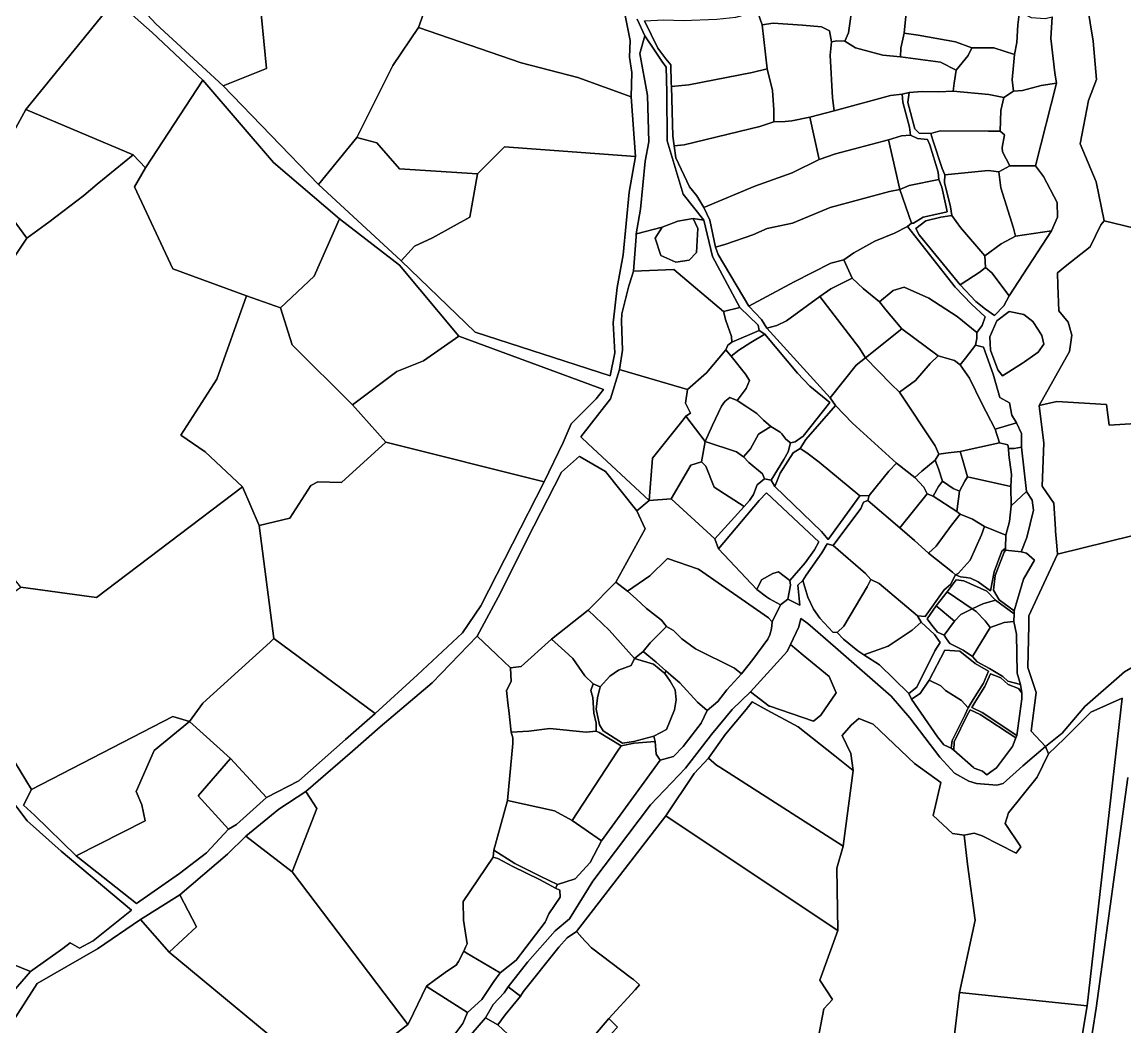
# Model space of a CAD drawing. Extents: x 542555 to 550520, y 1840485 to 1846995.
# Drawn here: x 549316.4 to 549643.1, y 1843249.5 to 1843547.3 of the extents above; entities that cross this region are included whole.
import ezdxf

# ---------------------------------------------------------------- set-up
doc = ezdxf.new("R2010")
doc.units = 0
doc.layers.add('Level 30', color=7, linetype='Continuous')

msp = doc.modelspace()

# ---------------------------------------------------------------- linework, layer by layer
at = {"layer": 'Level 30'}
for points in [[(549478.33, 1843597.23), (549495.6, 1843590.52), (549498.86, 1843585.84), (549494.76, 1843565.35), (549494.63, 1843555.29), (549494.94, 1843549.75), (549496.48, 1843541.77), (549496.3, 1843536.86), (549497, 1843532.3), (549496.81, 1843525.14), (549481, 1843530.84), (549464.21, 1843535.23), (549433.77, 1843545.69), (549437.98, 1843557.27), (549446.52, 1843560.86), (549471.25, 1843571.05), (549462.19, 1843584.9), (549473.22, 1843592.78)], [(549462.19, 1843584.9), (549471.25, 1843571.05), (549446.52, 1843560.86), (549437.98, 1843557.27), (549433.77, 1843545.69), (549426.19, 1843534.39), (549415.54, 1843513.1), (549404.22, 1843499.16), (549375.9, 1843528.36), (549388.78, 1843533.53), (549386.49, 1843556.92), (549384.22, 1843560.9), (549386.45, 1843570.6), (549398.74, 1843577.39), (549409.21, 1843579.21), (549453.35, 1843591.43)], [(549386.45, 1843570.6), (549384.22, 1843560.9), (549386.49, 1843556.92), (549388.78, 1843533.53), (549375.9, 1843528.36), (549355.97, 1843546.79), (549342.52, 1843561.48), (549352.26, 1843570.99), (549352.01, 1843587.5), (549378.25, 1843578.06), (549383.86, 1843574.59)], [(549343.98, 1843553.95), (549317.46, 1843521.32), (549304.46, 1843497.69), (549292.04, 1843482.21), (549287.99, 1843480.69), (549278.162, 1843489.0696), (549275.98, 1843490.93), (549286.21, 1843507.03), (549287.333, 1843508.703), (549294.07, 1843518.74), (549301.94, 1843531.88), (549305.67, 1843540.92), (549309.04, 1843550.35), (549316.43, 1843582.4)], [(549578.28, 1843549.98), (549577.73, 1843543.96), (549576.67, 1843539.56), (549576.6, 1843536.96), (549571.41, 1843537.49), (549563.28, 1843539.63), (549560.12, 1843541.59), (549561.18, 1843544.07), (549562.49, 1843553.17), (549563.78, 1843564.17), (549565.73, 1843563.8), (549572.89, 1843563.48), (549578.78, 1843562.57), (549581.71, 1843561.34), (549580.88, 1843559.58)], [(549611.08, 1843541.23), (549610.36, 1843537.62), (549604.22, 1843539.61), (549597.69, 1843539.59), (549592.85, 1843541.42), (549581.79, 1843543.43), (549577.73, 1843543.96), (549578.28, 1843549.98), (549580.88, 1843559.58), (549581.71, 1843561.34), (549592.8, 1843556.98), (549600.54, 1843555.92), (549605.1, 1843555.95), (549609.51, 1843552.97), (549611.83, 1843550.44), (549611.4, 1843546.46)], [(549369.88, 1843530.05), (549352.93, 1843504.06), (549349.26, 1843507.89), (549317.46, 1843521.32), (549343.98, 1843553.95), (549354.88, 1843544.22)], [(549551.04, 1843554.92), (549559.08, 1843553.4), (549562.49, 1843553.17), (549561.18, 1843544.07), (549560.12, 1843541.59), (549557.76, 1843541.7), (549556.17, 1843541.42), (549555.57, 1843544.69), (549553.23, 1843545.84), (549547.55, 1843546.34), (549538.9, 1843546.96), (549535.58, 1843546.48), (549534.4, 1843549.78), (549534.15, 1843550.47), (549533.71, 1843555.73), (549543.1, 1843555.56), (549546.96, 1843555.11)], [(549612.78, 1843526.95), (549610.12, 1843526.82), (549609.71, 1843530.19), (549610.04, 1843534.43), (549610.36, 1843537.62), (549611.08, 1843541.23), (549611.4, 1843546.46), (549611.83, 1843550.44), (549615.32, 1843548.67), (549619.42, 1843548.32), (549621.57, 1843548.86), (549621.13, 1843542.43), (549622.36, 1843532.22), (549622.8, 1843529.16), (549618.25, 1843528.51)], [(549535.58, 1843546.48), (549537.13, 1843533.45), (549532.63, 1843532.3), (549513.89, 1843528.66), (549508.81, 1843528.19), (549508.67, 1843529.15), (549508.59, 1843534.64), (549507.1, 1843536.4), (549504.72, 1843539.58), (549500.77, 1843547.59), (549506.53, 1843547.93), (549512.2, 1843547.75), (549522.17, 1843548.12), (549527.81, 1843548.77), (549531.06, 1843549.65), (549533.6, 1843549.73), (549534.4, 1843549.78)], [(549459.26, 1843510.34), (549451.27, 1843502.28), (549428.16, 1843503.74), (549421.5, 1843511.49), (549415.54, 1843513.1), (549426.19, 1843534.39), (549433.77, 1843545.69), (549464.21, 1843535.23), (549481, 1843530.84), (549496.81, 1843525.14), (549498.14, 1843507.43)], [(549556.91, 1843521.01), (549549.79, 1843519.05), (549544.37, 1843517.97), (549542.4, 1843517.82), (549539.12, 1843517.68), (549539.09, 1843521.24), (549538.67, 1843527.03), (549537.13, 1843533.45), (549535.58, 1843546.48), (549538.9, 1843546.96), (549547.55, 1843546.34), (549553.23, 1843545.84), (549555.57, 1843544.69), (549556.17, 1843541.42), (549555.74, 1843537.5), (549556.49, 1843524.87)], [(549577.73, 1843543.96), (549581.79, 1843543.43), (549592.85, 1843541.42), (549597.69, 1843539.59), (549596.67, 1843537.34), (549593.13, 1843533), (549588.47, 1843535.35), (549576.6, 1843536.96), (549576.67, 1843539.56)], [(549518.31, 1843488.58), (549515.19, 1843489.05), (549510.61, 1843488.31), (549505.99, 1843486.47), (549498.3522, 1843484.4935), (549498.3, 1843484.48), (549498.5907, 1843486.2123), (549499.53, 1843491.81), (549501, 1843506.04), (549502.09, 1843511.74), (549501.69, 1843525.56), (549499.4, 1843537.92), (549500.88, 1843543.24), (549503.71, 1843538.98), (549505.87, 1843535.68), (549507.18, 1843533.92), (549507.41, 1843526.52), (549507.46, 1843512.07), (549512.26, 1843496.25)], [(549576.6, 1843536.96), (549588.47, 1843535.35), (549593.13, 1843533), (549592.47, 1843529.13), (549592.21, 1843526.8), (549588, 1843526.6), (549583.01, 1843526.74), (549579.13, 1843526.41), (549577.08, 1843525.9), (549573.6, 1843525.56), (549556.91, 1843521.01), (549556.49, 1843524.87), (549555.74, 1843537.5), (549556.17, 1843541.42), (549557.76, 1843541.7), (549560.12, 1843541.59), (549563.28, 1843539.63), (549571.41, 1843537.49)], [(549597.69, 1843539.59), (549604.22, 1843539.61), (549610.36, 1843537.62), (549610.04, 1843534.43), (549609.71, 1843530.19), (549610.12, 1843526.82), (549607.21, 1843524.97), (549602.79, 1843525.85), (549592.21, 1843526.8), (549592.47, 1843529.13), (549593.13, 1843533), (549596.67, 1843537.34)], [(549512.54, 1843510.94), (549509.6, 1843510.62), (549509.12, 1843513.49), (549508.81, 1843528.19), (549513.89, 1843528.66), (549532.63, 1843532.3), (549537.13, 1843533.45), (549538.67, 1843527.03), (549539.09, 1843521.24), (549539.12, 1843517.68), (549536.42, 1843516.82), (549534.94, 1843516.37)], [(549402.92, 1843471.98), (549392.95, 1843462.56), (549382.81, 1843466.14), (549361.05, 1843474.13), (549349.69, 1843498.42), (549352.93, 1843504.06), (549369.88, 1843530.05), (549390.85, 1843505.71), (549410.38, 1843488.94)], [(549610.12, 1843526.82), (549612.78, 1843526.95), (549618.25, 1843528.51), (549622.8, 1843529.16), (549616.55, 1843504.67), (549608.98, 1843504.63), (549606.83, 1843508.86), (549606.71, 1843510.11), (549607.43, 1843513.85), (549606.08, 1843514.9), (549606.34, 1843521.06), (549607.21, 1843524.97)], [(549576.91, 1843513.55), (549573.03, 1843512.39), (549557.3, 1843508.19), (549552.55, 1843506.59), (549549.79, 1843519.05), (549556.91, 1843521.01), (549573.6, 1843525.56), (549577.08, 1843525.9), (549577.25, 1843523.49), (549579.3, 1843516.1), (549579.61, 1843513.77)], [(549592.21, 1843526.8), (549602.79, 1843525.85), (549607.21, 1843524.97), (549606.34, 1843521.06), (549606.08, 1843514.9), (549602.64, 1843514.98), (549588.4, 1843515.05), (549585.61, 1843514.3), (549582.13, 1843514.38), (549580.82, 1843515.64), (549578.75, 1843523.43), (549579.13, 1843526.41), (549583.01, 1843526.74), (549588, 1843526.6)], [(549317.46, 1843521.32), (549349.26, 1843507.89), (549338.64, 1843499.2), (549334.71, 1843495.93), (549324.3, 1843487.99), (549317.78, 1843483.27), (549312.31, 1843490.67), (549304.46, 1843497.69)], [(549549.79, 1843519.05), (549552.55, 1843506.59), (549544.5, 1843502.64), (549533.47, 1843498.64), (549518.36, 1843492.36), (549516.26, 1843495.81), (549514.06, 1843498.46), (549510.02, 1843507.05), (549509.6, 1843510.62), (549512.54, 1843510.94), (549534.94, 1843516.37), (549536.42, 1843516.82), (549539.12, 1843517.68), (549542.4, 1843517.82), (549544.37, 1843517.97)], [(549608.98, 1843504.63), (549605.73, 1843502.9), (549602.53, 1843503.3), (549589.7, 1843502), (549588.95, 1843503.84), (549586.16, 1843512.28), (549585.61, 1843514.3), (549588.4, 1843515.05), (549602.64, 1843514.98), (549606.08, 1843514.9), (549607.43, 1843513.85), (549606.71, 1843510.11), (549606.83, 1843508.86)], [(549415.54, 1843513.1), (549421.5, 1843511.49), (549428.16, 1843503.74), (549451.27, 1843502.28), (549448.99, 1843489.46), (549437.95, 1843483.36), (549432.66, 1843480.9), (549428.7, 1843476.57), (549404.22, 1843499.16)], [(549573.03, 1843512.39), (549576.44, 1843497.7), (549573.3, 1843497.03), (549555.74, 1843492.29), (549544.62, 1843487.66), (549537.08, 1843486.08), (549532.87, 1843484.22), (549524.85, 1843481.49), (549521.79, 1843480.56), (549520.14, 1843488.61), (549518.36, 1843492.36), (549533.47, 1843498.64), (549544.5, 1843502.64), (549552.55, 1843506.59), (549557.3, 1843508.19)], [(549579.2, 1843498.86), (549576.44, 1843497.7), (549573.03, 1843512.39), (549576.91, 1843513.55), (549579.61, 1843513.77), (549581.59, 1843512.79), (549584.56, 1843512.52), (549585.31, 1843510.91), (549587.71, 1843502.82), (549587.91, 1843500.65)], [(549352.93, 1843504.06), (549349.69, 1843498.42), (549361.05, 1843474.13), (549382.81, 1843466.14), (549374.07, 1843441.44), (549363.42, 1843424.85), (549370.58, 1843419.93), (549381.72, 1843409.55), (549338.43, 1843376.78), (549315.99, 1843379.8), (549308.23, 1843389.48), (549305.9, 1843391.15), (549280.21, 1843426.82), (549317.78, 1843483.27), (549324.3, 1843487.99), (549334.71, 1843495.93), (549338.64, 1843499.2), (549349.26, 1843507.89)], [(549451.27, 1843502.28), (549459.26, 1843510.34), (549498.14, 1843507.43), (549496.2, 1843496.83), (549494.48, 1843478.32), (549492.71, 1843468.66), (549491.51, 1843458.14), (549491.94, 1843449.31), (549490.62, 1843442.47), (549450.57, 1843455.41), (549428.7, 1843476.57), (549432.66, 1843480.9), (549437.95, 1843483.36), (549448.99, 1843489.46)], [(549616.55, 1843504.67), (549618.99, 1843501.56), (549623.06, 1843493.78), (549623.13, 1843489.51), (549621.36, 1843485.37), (549610.63, 1843483.85), (549610.03, 1843486.2), (549606.3, 1843498.13), (549605.73, 1843502.9), (549608.98, 1843504.63)], [(549605.73, 1843502.9), (549606.3, 1843498.13), (549610.03, 1843486.2), (549610.63, 1843483.85), (549606.44, 1843481.55), (549601.62, 1843478), (549594.34, 1843486.38), (549591.85, 1843489.96), (549591.41, 1843492.54), (549589.68, 1843499.72), (549589.7, 1843502), (549602.53, 1843503.3)], [(549587.91, 1843500.65), (549588.82, 1843498.34), (549590.11, 1843492.55), (549590.44, 1843491), (549588.22, 1843490.51), (549583.35, 1843489.5), (549580.5, 1843487.7), (549579.85, 1843487.7), (549576.44, 1843497.7), (549579.2, 1843498.86)], [(549304.46, 1843497.69), (549312.31, 1843490.67), (549317.78, 1843483.27), (549280.21, 1843426.82), (549270.64, 1843433.87), (549289.04, 1843471.23), (549289.28, 1843476.16), (549287.99, 1843480.69), (549292.04, 1843482.21)], [(549576.44, 1843497.7), (549579.85, 1843487.7), (549578.7, 1843486.66), (549574.84, 1843484.69), (549568.99, 1843482.35), (549562.79, 1843478.87), (549559.84, 1843476.85), (549555.93, 1843475.86), (549545.1, 1843470.27), (549531.65, 1843463.13), (549522.6, 1843478.43), (549521.79, 1843480.56), (549524.85, 1843481.49), (549532.87, 1843484.22), (549537.08, 1843486.08), (549544.62, 1843487.66), (549555.74, 1843492.29), (549573.3, 1843497.03)], [(549427.43, 1843443.79), (549414.25, 1843433.88), (549396.36, 1843451.6), (549392.95, 1843462.56), (549402.92, 1843471.98), (549410.38, 1843488.94), (549428.2, 1843475.28), (549445.77, 1843454.2), (549435.32, 1843446.89)], [(549529.02, 1843462.68), (549524.12, 1843461.52), (549509.47, 1843473.93), (549497.51, 1843473.46), (549498.2462, 1843483.7299), (549498.3, 1843484.48), (549498.3522, 1843484.4935), (549505.99, 1843486.47), (549503.92, 1843483.22), (549505.57, 1843478.1), (549510.07, 1843476.17), (549513.98, 1843476.74), (549516.16, 1843479.04), (549516.58, 1843486.1), (549515.19, 1843489.05), (549518.31, 1843488.58), (549520.94, 1843477.77)], [(549503.92, 1843483.22), (549505.99, 1843486.47), (549510.61, 1843488.31), (549515.19, 1843489.05), (549516.58, 1843486.1), (549516.16, 1843479.04), (549513.98, 1843476.74), (549510.07, 1843476.17), (549505.57, 1843478.1)], [(549601.62, 1843478), (549601.78, 1843474.54), (549600.23, 1843473.24), (549594.24, 1843469.44), (549582.15, 1843484.23), (549581.18, 1843486.1), (549584.1, 1843488.39), (549588.51, 1843489.51), (549591.85, 1843489.96), (549594.34, 1843486.38)], [(549636.92, 1843488.34), (549648.78, 1843485.52), (549717.29, 1843465.21), (549712.43, 1843454.67), (549716.44, 1843432.71), (549638.42, 1843427.83), (549637.67, 1843433.94), (549622.89, 1843434.88), (549617.69, 1843433.66), (549626.63, 1843449.67), (549627.31, 1843454.49), (549626.31, 1843458.4), (549623.53, 1843461.72), (549623.232, 1843469.1833), (549623.08, 1843472.99), (549625.8808, 1843475.2122), (549632.81, 1843480.71), (549635.94, 1843487.23)], [(549578.7, 1843486.66), (549592.84, 1843468.76), (549597.6, 1843463.68), (549601.65, 1843459.9), (549600.75, 1843457.33), (549599.24, 1843455.33), (549593.4, 1843460.02), (549585, 1843465.44), (549577.71, 1843468.76), (549574.45, 1843467.73), (549570.39, 1843464.37), (549565.53, 1843468.33), (549562.24, 1843471.36), (549559.84, 1843476.85), (549562.79, 1843478.87), (549568.99, 1843482.35), (549574.84, 1843484.69)], [(549610.63, 1843483.85), (549621.36, 1843485.37), (549608.84, 1843466.15), (549603.63, 1843472.95), (549601.78, 1843474.54), (549601.62, 1843478), (549606.44, 1843481.55)], [(549559.84, 1843476.85), (549562.24, 1843471.36), (549555.97, 1843468.22), (549552.73, 1843465.93), (549542.87, 1843458.72), (549539.96, 1843457.35), (549537, 1843456.58), (549535.42, 1843459.14), (549531.65, 1843463.13), (549545.1, 1843470.27), (549555.93, 1843475.86)], [(549525.46, 1843451.55), (549524.89, 1843450.18), (549519.12, 1843443.38), (549513.49, 1843438.42), (549493.9178, 1843444.1371), (549493.36, 1843444.3), (549494.28, 1843450.06), (549493.98, 1843458.66), (549494.04, 1843460.84), (549496.11, 1843469.15), (549496.3075, 1843469.7579), (549497.51, 1843473.46), (549509.47, 1843473.93), (549524.12, 1843461.52), (549524.82, 1843458.81), (549526.57, 1843454.15), (549526.64, 1843452.45)], [(549601.78, 1843474.54), (549603.63, 1843472.95), (549608.84, 1843466.15), (549607.2, 1843463.16), (549604.42, 1843460.29), (549601.8, 1843462.2), (549598.9, 1843464.46), (549594.24, 1843469.44), (549600.23, 1843473.24)], [(549576.98, 1843456.43), (549566.19, 1843447.8), (549564.45, 1843450.62), (549552.73, 1843465.93), (549555.97, 1843468.22), (549562.24, 1843471.36), (549565.53, 1843468.33), (549570.39, 1843464.37), (549572.22, 1843462.06)], [(549570.39, 1843464.37), (549574.45, 1843467.73), (549577.71, 1843468.76), (549585, 1843465.44), (549593.4, 1843460.02), (549599.24, 1843455.33), (549599.22, 1843453.47), (549598.8, 1843451.56), (549595.83, 1843447.74), (549594.27, 1843445.69), (549592.63, 1843447), (549587.71, 1843448.38), (549576.98, 1843456.43), (549572.22, 1843462.06)], [(549414.25, 1843433.88), (549424.18, 1843422.76), (549411, 1843410.89), (549404.04, 1843411.06), (549401.95, 1843409.93), (549395.66, 1843400.33), (549386.65, 1843398.08), (549381.72, 1843409.55), (549370.58, 1843419.93), (549363.42, 1843424.85), (549374.07, 1843441.44), (549382.81, 1843466.14), (549392.95, 1843462.56), (549396.36, 1843451.6)], [(549552.73, 1843465.93), (549564.45, 1843450.62), (549566.19, 1843447.8), (549563.47, 1843445.58), (549555.81, 1843435.97), (549537, 1843456.58), (549539.96, 1843457.35), (549542.87, 1843458.72)], [(549534.77, 1843455.89), (549526.64, 1843452.45), (549526.57, 1843454.15), (549524.82, 1843458.81), (549524.12, 1843461.52), (549529.02, 1843462.68), (549534.47, 1843457.48)], [(549617.4413, 1843455.9942), (549618.43, 1843454.4), (549619.06, 1843451.82), (549617.42, 1843449.43), (549613.3193, 1843446.5639), (549612.77, 1843446.18), (549606.82, 1843442.46), (549605.41, 1843444.28), (549603.28, 1843450.07), (549603.05, 1843453.98), (549605.15, 1843458.73), (549608.75, 1843461.5), (549613.09, 1843460.65), (549615.85, 1843458.56)], [(549618.43, 1843454.4), (549617.4413, 1843455.9942), (549615.85, 1843458.56), (549613.09, 1843460.65), (549608.75, 1843461.5), (549605.15, 1843458.73), (549603.05, 1843453.98), (549603.28, 1843450.07), (549605.41, 1843444.28), (549606.82, 1843442.46), (549612.77, 1843446.18), (549613.3193, 1843446.5639), (549617.42, 1843449.43), (549619.06, 1843451.82)], [(549528.71, 1843450.06), (549526.48, 1843448.24), (549524.89, 1843450.18), (549525.46, 1843451.55), (549526.64, 1843452.45), (549534.77, 1843455.89), (549536.41, 1843454.84), (549532.29, 1843452.35)], [(549576.98, 1843456.43), (549587.71, 1843448.38), (549585.39, 1843446.14), (549581.09, 1843441.04), (549576.35, 1843437.63), (549573.86, 1843439.97), (549566.19, 1843447.8)], [(549445.77, 1843454.2), (549488.57, 1843438.38), (549486.47, 1843435.63), (549478.99, 1843428.28), (549476.63, 1843422.72), (549471.02, 1843411.04), (549424.18, 1843422.76), (549414.25, 1843433.88), (549427.43, 1843443.79), (549435.32, 1843446.89)], [(549536.41, 1843454.84), (549546.1, 1843443.23), (549549.71, 1843439.37), (549555.68, 1843434.58), (549547.79, 1843424.63), (549545.44, 1843422.92), (549544.03, 1843422.6), (549542.63, 1843423.74), (549541.42, 1843425.23), (549541, 1843425.78), (549538.22, 1843427.49), (549536.02, 1843429.35), (549534.07, 1843431.34), (549531.1, 1843433.32), (549528.2, 1843435.16), (549530.86, 1843438.71), (549531.84, 1843441.09), (549530.64, 1843442.92), (549526.48, 1843448.24), (549528.71, 1843450.06), (549532.29, 1843452.35)], [(549530.86, 1843438.71), (549528.2, 1843435.16), (549526.04, 1843436.01), (549524.6, 1843434.89), (549523.61, 1843433.5), (549520.95, 1843427.88), (549518.76, 1843422.98), (549513.03, 1843430.47), (549514.42, 1843431.43), (549512.89, 1843434.36), (549513.49, 1843438.42), (549519.12, 1843443.38), (549524.89, 1843450.18), (549526.48, 1843448.24), (549530.64, 1843442.92), (549531.84, 1843441.09)], [(549611, 1843428.55), (549604.62, 1843426.63), (549600.7, 1843434.24), (549597.01, 1843441.73), (549594.27, 1843445.69), (549595.83, 1843447.74), (549598.8, 1843451.56), (549601.14, 1843450.92), (549604.07, 1843442.92), (549605.98, 1843436.08), (549608.87, 1843434.41), (549609.54, 1843430.85)], [(549588, 1843419.24), (549586.91, 1843417.51), (549582.9, 1843414.19), (549580.87, 1843412.35), (549575.41, 1843416.56), (549562.36, 1843428.48), (549557.35, 1843433.67), (549555.81, 1843435.97), (549563.47, 1843445.58), (549566.19, 1843447.8), (549573.86, 1843439.97), (549576.35, 1843437.63), (549586.91, 1843421.74)], [(549604.62, 1843426.63), (549605.91, 1843422.64), (549594.26, 1843419.99), (549590.74, 1843419.62), (549588, 1843419.24), (549586.91, 1843421.74), (549576.35, 1843437.63), (549581.09, 1843441.04), (549585.39, 1843446.14), (549587.71, 1843448.38), (549592.63, 1843447), (549594.27, 1843445.69), (549597.01, 1843441.73), (549600.7, 1843434.24)], [(549513.49, 1843438.42), (549512.89, 1843434.36), (549514.42, 1843431.43), (549513.03, 1843430.47), (549512.25, 1843429.4), (549503.18, 1843418.11), (549502.13, 1843405.53), (549484.0673, 1843422.3427), (549481.9, 1843424.36), (549490.72, 1843435.64), (549493.36, 1843444.3), (549493.9178, 1843444.1371)], [(549528.2, 1843435.16), (549531.1, 1843433.32), (549534.07, 1843431.34), (549536.02, 1843429.35), (549538.22, 1843427.49), (549534.58, 1843425.2), (549532.18, 1843420.83), (549530.11, 1843418.47), (549528.06, 1843419.93), (549518.76, 1843422.98), (549520.95, 1843427.88), (549523.61, 1843433.5), (549524.6, 1843434.89), (549526.04, 1843436.01)], [(549557.35, 1843433.67), (549562.36, 1843428.48), (549575.41, 1843416.56), (549573.11, 1843414.24), (549567.3, 1843406.96), (549564.52, 1843406.91), (549552.46, 1843416.83), (549548.88, 1843419.69), (549546.87, 1843420.9), (549548.52, 1843423.58)], [(549719.2, 1843413.33), (549623.12, 1843389.65), (549622.9072, 1843392.1059), (549622.53, 1843396.46), (549622.4935, 1843397.0673), (549622.03, 1843404.78), (549618.56, 1843409.8), (549619.02, 1843422.51), (549617.69, 1843433.66), (549622.89, 1843434.88), (549637.67, 1843433.94), (549638.42, 1843427.83), (549716.44, 1843432.71)], [(549518.76, 1843422.98), (549517.67, 1843417.02), (549514.47, 1843415.94), (549508.67, 1843406.01), (549502.13, 1843405.53), (549503.18, 1843418.11), (549512.25, 1843429.4), (549513.03, 1843430.47)], [(549538.22, 1843427.49), (549541, 1843425.78), (549541.42, 1843425.23), (549542.63, 1843423.74), (549544.03, 1843422.6), (549543.3, 1843419.96), (549542.03, 1843417.67), (549538.31, 1843411.53), (549536.31, 1843411.91), (549535.68, 1843413.39), (549531.63, 1843416.78), (549530.11, 1843418.47), (549532.18, 1843420.83), (549534.58, 1843425.2)], [(549612.42, 1843425.41), (549612.42, 1843421.35), (549610.29, 1843420.92), (549608.57, 1843420.97), (549608.38, 1843422.03), (549605.91, 1843422.64), (549604.62, 1843426.63), (549611, 1843428.55)], [(549531.86, 1843405.56), (549530.26, 1843403.78), (549521.43, 1843409.47), (549518.97, 1843415.69), (549517.67, 1843417.02), (549518.76, 1843422.98), (549528.06, 1843419.93), (549530.11, 1843418.47), (549531.63, 1843416.78), (549535.68, 1843413.39), (549536.31, 1843411.91), (549534.12, 1843410.17), (549533.09, 1843407.33)], [(549424.18, 1843422.76), (549471.02, 1843411.04), (549452.26, 1843374.33), (549446.87, 1843366.35), (549433.49, 1843353.82), (549420.94, 1843342.46), (549390.97, 1843364.6), (549386.65, 1843398.08), (549395.66, 1843400.33), (549401.95, 1843409.93), (549404.04, 1843411.06), (549411, 1843410.89)], [(549553.22, 1843396.3), (549539.42, 1843409.69), (549540.91, 1843413.6), (549544.8, 1843419.62), (549546.87, 1843420.9), (549548.88, 1843419.69), (549552.46, 1843416.83), (549564.52, 1843406.91), (549555.13, 1843393.98)], [(549595.65, 1843411.22), (549594.08, 1843408.3), (549592.2, 1843409.12), (549589.06, 1843411.27), (549587.82, 1843414.92), (549586.91, 1843417.51), (549588, 1843419.24), (549590.74, 1843419.62), (549594.26, 1843419.99), (549594.86, 1843418.06), (549596.46, 1843412.55)], [(549609.5, 1843413.27), (549609.33, 1843409.67), (549596.46, 1843412.55), (549594.86, 1843418.06), (549594.26, 1843419.99), (549605.91, 1843422.64), (549608.38, 1843422.03), (549608.57, 1843420.97), (549608.69, 1843419.07)], [(549613.9, 1843408.14), (549609.43, 1843403.91), (549609.33, 1843409.67), (549609.5, 1843413.27), (549608.69, 1843419.07), (549608.57, 1843420.97), (549610.29, 1843420.92), (549612.42, 1843421.35)], [(549498.46, 1843402.5), (549501.01, 1843397.12), (549492.32, 1843381.28), (549484.08, 1843373.01), (549473.22, 1843364.45), (549464.21, 1843356.32), (549461.06, 1843355.95), (549456.8964, 1843359.8862), (549451.17, 1843365.3), (549458.15, 1843378.17), (549465.92, 1843393.87), (549476.21, 1843413.94), (549481.48, 1843418.64), (549481.7522, 1843418.4803), (549489.25, 1843414.08)], [(549530.26, 1843403.78), (549521.61, 1843394.18), (549508.67, 1843406.01), (549514.47, 1843415.94), (549517.67, 1843417.02), (549518.97, 1843415.69), (549521.43, 1843409.47)], [(549584.55, 1843407.51), (549576.4, 1843397.4), (549566.93, 1843405.49), (549567.3, 1843406.96), (549573.11, 1843414.24), (549575.41, 1843416.56), (549580.87, 1843412.35), (549583.51, 1843409.47)], [(549586.91, 1843417.51), (549587.82, 1843414.92), (549589.06, 1843411.27), (549587.87, 1843409.71), (549586.23, 1843406.84), (549584.55, 1843407.51), (549583.51, 1843409.47), (549580.87, 1843412.35), (549582.9, 1843414.19)], [(549720.22, 1843410.22), (549720.99, 1843399.07), (549720.37, 1843393.15), (549718.86, 1843388.62), (549714.76, 1843386.1), (549708.68, 1843383), (549681.83, 1843373.18), (549667.63, 1843368.33), (549656.47, 1843362.58), (549650.48, 1843359.14), (549642.97, 1843354.75), (549631.24, 1843344.52), (549624.49, 1843336.56), (549619.59, 1843332.59), (549615.32, 1843337.16), (549616.75, 1843348.6), (549614.36, 1843356.05), (549614.5735, 1843368.6061), (549614.62, 1843371.34), (549617.0942, 1843376.6696), (549623.12, 1843389.65), (549719.2, 1843413.33)], [(549567.3, 1843406.96), (549566.93, 1843405.49), (549565.64, 1843405.07), (549564.85, 1843403.16), (549556.61, 1843392.23), (549554.83, 1843392.68), (549553.3, 1843390.05), (549548.64, 1843383.43), (549547.67, 1843381.85), (549546.18, 1843380.4), (549546.74, 1843374.47), (549543.18, 1843376.26), (549544.01, 1843380.44), (549543.82, 1843381.83), (549548.31, 1843387.06), (549551.12, 1843390.94), (549552.45, 1843393.27), (549549.52, 1843395.99), (549536.86, 1843407.84), (549534.75, 1843405.49), (549522.7, 1843391.17), (549521.61, 1843394.18), (549530.26, 1843403.78), (549531.86, 1843405.56), (549533.09, 1843407.33), (549534.12, 1843410.17), (549536.31, 1843411.91), (549538.31, 1843411.53), (549539.42, 1843409.69), (549553.22, 1843396.3), (549555.13, 1843393.98), (549564.52, 1843406.91)], [(549594.08, 1843408.3), (549593.29, 1843402.31), (549586.23, 1843406.84), (549587.87, 1843409.71), (549589.06, 1843411.27), (549592.2, 1843409.12)], [(549608.89, 1843399.25), (549607.8, 1843395.27), (549601.44, 1843397.8), (549597.9, 1843399.96), (549594.29, 1843401.49), (549593.29, 1843402.31), (549594.08, 1843408.3), (549595.65, 1843411.22), (549596.46, 1843412.55), (549609.33, 1843409.67), (549609.43, 1843403.91)], [(549369.91, 1843345.44), (549365.93, 1843340.06), (549361.06, 1843341.52), (549319.18, 1843319.94), (549314.18, 1843328.22), (549310.6, 1843330.32), (549304.49, 1843330.69), (549291.52, 1843336.18), (549282.8741, 1843354.9098), (549282.2, 1843356.37), (549315.99, 1843379.8), (549338.43, 1843376.78), (549381.72, 1843409.55), (549386.65, 1843398.08), (549390.97, 1843364.6), (549389.857, 1843363.5874)], [(549548.31, 1843387.06), (549543.82, 1843381.83), (549540.5, 1843384.36), (549538.82, 1843383.89), (549535.39, 1843382.02), (549534, 1843379.12), (549522.7, 1843391.17), (549534.75, 1843405.49), (549536.86, 1843407.84), (549549.52, 1843395.99), (549552.45, 1843393.27), (549551.12, 1843390.94)], [(549593.29, 1843402.31), (549594.29, 1843401.49), (549591.71, 1843398.17), (549587.2, 1843391.95), (549584.87, 1843389.91), (549580.78, 1843393.67), (549576.4, 1843397.4), (549584.55, 1843407.51), (549586.23, 1843406.84)], [(549615.6, 1843405.59), (549615.99, 1843402.65), (549614.04, 1843394.55), (549612.3, 1843390.29), (549607.74, 1843390.79), (549607.73, 1843391.36), (549607.8, 1843395.27), (549608.89, 1843399.25), (549609.43, 1843403.91), (549613.9, 1843408.14)], [(549534, 1843379.12), (549536.87, 1843376.95), (549537.78, 1843376.35), (549541.07, 1843374.62), (549538.56, 1843369.61), (549537.45, 1843370.72), (549516.77, 1843385.15), (549507.56, 1843388.31), (549502.36, 1843383.18), (549495.72, 1843378.69), (549492.32, 1843381.28), (549501.01, 1843397.12), (549498.46, 1843402.5), (549502.13, 1843405.53), (549508.67, 1843406.01), (549521.61, 1843394.18), (549522.7, 1843391.17)], [(549583.87, 1843371.2), (549581.68, 1843371.39), (549570.25, 1843380.93), (549567.84, 1843382.1), (549566.26, 1843383.91), (549556.61, 1843392.23), (549564.85, 1843403.16), (549565.64, 1843405.07), (549566.93, 1843405.49), (549576.4, 1843397.4), (549580.78, 1843393.67), (549584.87, 1843389.91), (549592.03, 1843384.26), (549592.89, 1843383.45), (549591.37, 1843380.66), (549589.52, 1843379.1)], [(549594.29, 1843401.49), (549597.9, 1843399.96), (549601.44, 1843397.8), (549600.56, 1843395.31), (549597.25, 1843387.82), (549593.7, 1843383.87), (549592.89, 1843383.45), (549592.03, 1843384.26), (549584.87, 1843389.91), (549587.2, 1843391.95), (549591.71, 1843398.17)], [(549607.8, 1843395.27), (549607.73, 1843391.36), (549606.62, 1843390.47), (549604.32, 1843384.38), (549603.31, 1843378.77), (549599.61, 1843381.43), (549597.35, 1843382.49), (549596.04, 1843382.68), (549594.38, 1843382.88), (549592.89, 1843383.45), (549593.7, 1843383.87), (549597.25, 1843387.82), (549600.56, 1843395.31), (549601.44, 1843397.8)], [(549559.82, 1843368.28), (549557.87, 1843366.43), (549556.51, 1843366.49), (549552.73, 1843370.62), (549550.86, 1843373.34), (549549.18, 1843376.85), (549547.67, 1843381.85), (549548.64, 1843383.43), (549553.3, 1843390.05), (549554.83, 1843392.68), (549556.61, 1843392.23), (549566.26, 1843383.91), (549567.84, 1843382.1), (549566.74, 1843379.98)], [(549600.84, 1843342.7), (549611.02, 1843335.94), (549610.76, 1843335.23), (549600.21, 1843342.07), (549597.23, 1843343.49), (549596.26, 1843341.73), (549592.5, 1843334.06), (549592.4, 1843331.57), (549591.59, 1843332.15), (549591.9, 1843334.44), (549595.78, 1843342.12), (549596.62, 1843344.14), (549598.08, 1843346.61), (549601.16, 1843351.39), (549602.63, 1843354.91), (549598.75, 1843357.23), (549594.18, 1843360.85), (549589.76, 1843361.2), (549585.13, 1843352.31), (549582.47, 1843348.33), (549579.84, 1843346.65), (549579.08, 1843348.33), (549581.43, 1843350.21), (549586.8, 1843360.99), (549588.35, 1843363.45), (549586.68, 1843365.86), (549582.69, 1843369.45), (549581.68, 1843371.39), (549583.87, 1843371.2), (549589.52, 1843379.1), (549591.37, 1843380.66), (549592.89, 1843383.45), (549594.38, 1843382.88), (549596.04, 1843382.68), (549597.35, 1843382.49), (549599.61, 1843381.43), (549603.31, 1843378.77), (549604.32, 1843384.38), (549606.62, 1843390.47), (549607.73, 1843391.36), (549607.74, 1843390.79), (549607.29, 1843390.2), (549604.68, 1843383.27), (549604.13, 1843378.92), (549605.81, 1843376.09), (549610.26, 1843372.86), (549610.24, 1843371.98), (549604.72, 1843375.98), (549602.21, 1843378.69), (549595.38, 1843381.71), (549593.1, 1843382.03), (549590.4, 1843378.49), (549587.19, 1843374.28), (549584.54, 1843370.48), (549585.86, 1843368.63), (549587.58, 1843366.55), (549589.51, 1843365.64), (549590.18, 1843364.5), (549591.23, 1843363.16), (549595.19, 1843361.18), (549597.94, 1843359.28), (549599.27, 1843357.7), (549602.92, 1843355.74), (549606.94, 1843353.38), (549608.39, 1843352.03), (549612.12, 1843351.03), (549612.59, 1843348.55), (549611.57, 1843349.78), (549608.45, 1843350.98), (549606.31, 1843352.95), (549603.25, 1843354.21), (549601.54, 1843350.42), (549598.92, 1843346.21), (549597.78, 1843344.2)], [(549612.3, 1843390.29), (549613.9, 1843389.89), (549616.29, 1843387.85), (549613.06, 1843382.26), (549610.26, 1843372.86), (549605.81, 1843376.09), (549604.13, 1843378.92), (549604.68, 1843383.27), (549607.29, 1843390.2), (549607.74, 1843390.79)], [(549495.72, 1843378.69), (549502.36, 1843383.18), (549507.56, 1843388.31), (549516.77, 1843385.15), (549537.45, 1843370.72), (549538.56, 1843369.61), (549538.43, 1843367.54), (549537.9, 1843365.71), (549537.3, 1843364.48), (549532.86, 1843358.39), (549529.45, 1843354.18), (549527.42, 1843355.8), (549515.84, 1843361.53), (549511.82, 1843364.58), (549509.31, 1843367.03), (549507.27, 1843368.22), (549505.76, 1843370.08), (549501.31, 1843373.49), (549498.27, 1843376.43)], [(549544.01, 1843380.44), (549543.18, 1843376.26), (549541.07, 1843374.62), (549537.78, 1843376.35), (549536.87, 1843376.95), (549534, 1843379.12), (549535.39, 1843382.02), (549538.82, 1843383.89), (549540.5, 1843384.36), (549543.82, 1843381.83)], [(549495.72, 1843378.69), (549498.27, 1843376.43), (549501.31, 1843373.49), (549505.76, 1843370.08), (549507.27, 1843368.22), (549502.41, 1843363.36), (549500.4, 1843360.77), (549497.85, 1843358.7), (549490.32, 1843367.15), (549484.08, 1843373.01), (549492.32, 1843381.28)], [(549581.68, 1843371.39), (549582.69, 1843369.45), (549580.06, 1843367.08), (549572.95, 1843362.32), (549565.74, 1843359.8), (549563.96, 1843360.94), (549559.76, 1843364.45), (549557.87, 1843366.43), (549559.82, 1843368.28), (549566.74, 1843379.98), (549567.84, 1843382.1), (549570.25, 1843380.93)], [(549590.4, 1843378.49), (549593.1, 1843382.03), (549595.38, 1843381.71), (549602.21, 1843378.69), (549604.72, 1843375.98), (549601, 1843374.91), (549597.86, 1843373.39)], [(549590.4, 1843378.49), (549597.86, 1843373.39), (549594.45, 1843371.75), (549592.62, 1843369.77), (549587.19, 1843374.28)], [(549592.62, 1843369.77), (549589.51, 1843365.64), (549587.58, 1843366.55), (549585.86, 1843368.63), (549584.54, 1843370.48), (549587.19, 1843374.28)], [(549604.72, 1843375.98), (549610.24, 1843371.98), (549610.2, 1843369.64), (549607.33, 1843369.34), (549603.17, 1843367.92), (549601.67, 1843369.89), (549599.03, 1843372.64), (549597.86, 1843373.39), (549601, 1843374.91)], [(549598.43, 1843306.93), (549595.43, 1843306.35), (549592.02, 1843306.83), (549586.31, 1843312.19), (549588.55, 1843321.96), (549580.76, 1843327.6), (549568.46, 1843339.22), (549564.24, 1843340.96), (549561.96, 1843338.94), (549559.28, 1843335.89), (549561.9, 1843330.6), (549562.56, 1843325.5), (549557.18, 1843329.84), (549546.24, 1843338.44), (549537.1347, 1843343.3907), (549532.63, 1843345.84), (549530.87, 1843343.59), (549524.72, 1843336.33), (549519.68, 1843329.2), (549515.48, 1843324.59), (549507.09, 1843312.09), (549480.63, 1843277.79), (549477.84, 1843275.94), (549475.41, 1843273.17), (549464.86, 1843259.93), (549464.01, 1843258.63), (549460.39, 1843261.46), (549466.07, 1843268.72), (549474.31, 1843278.07), (549478.57, 1843281.56), (549485.48, 1843292.7), (549502.52, 1843315.34), (549512.94, 1843326.25), (549520.63, 1843336.15), (549526.71, 1843343.61), (549532.12, 1843348.82), (549537.72, 1843344.62), (549537.8901, 1843344.5621), (549550.86, 1843340.15), (549553.02, 1843341.92), (549557.52, 1843348.52), (549555.42, 1843353.42), (549547.8026, 1843359.7231), (549544.06, 1843362.82), (549546.46, 1843368.12), (549547.09, 1843370.58), (549549.15, 1843369.1), (549557.3584, 1843361.9431), (549573.82, 1843347.59), (549579.32, 1843341.08), (549588.22, 1843329.46), (549592.63, 1843324.69), (549596.82, 1843322.38), (549599.1, 1843321.71), (549605.09, 1843321.22), (549606.98, 1843321.66), (549612.8, 1843326.9), (549619.59, 1843332.59), (549620.42, 1843330.42), (549617.11, 1843323.57), (549608.58, 1843313.02), (549607.63, 1843309.85), (549612.24, 1843302.94), (549610.88, 1843301.06), (549600.81, 1843306.13)], [(549484.08, 1843373.01), (549490.32, 1843367.15), (549497.85, 1843358.7), (549496.86, 1843356.59), (549493.05, 1843355.25), (549490.49, 1843353.45), (549487.65, 1843350.32), (549485.57, 1843351.16), (549483.12, 1843353.62), (549479.56, 1843358.71), (549477.12, 1843360.84), (549473.22, 1843364.45)], [(549603.17, 1843367.92), (549597.94, 1843359.28), (549595.19, 1843361.18), (549591.23, 1843363.16), (549590.18, 1843364.5), (549589.51, 1843365.64), (549592.62, 1843369.77), (549594.45, 1843371.75), (549597.86, 1843373.39), (549599.03, 1843372.64), (549601.67, 1843369.89)], [(549507.27, 1843368.22), (549509.31, 1843367.03), (549511.82, 1843364.58), (549515.84, 1843361.53), (549527.42, 1843355.8), (549529.45, 1843354.18), (549525.14, 1843349.45), (549522.44, 1843345.97), (549519.37, 1843343.27), (549516.51, 1843345.8), (549511.27, 1843351.49), (549509.34, 1843353.06), (549507.12, 1843355.01), (549504.22, 1843357.61), (549500.4, 1843360.77), (549502.41, 1843363.36)], [(549581.43, 1843350.21), (549579.08, 1843348.33), (549570.37, 1843356.83), (549565.74, 1843359.8), (549572.95, 1843362.32), (549580.06, 1843367.08), (549582.69, 1843369.45), (549586.68, 1843365.86), (549588.35, 1843363.45), (549586.8, 1843360.99)], [(549599.27, 1843357.7), (549597.94, 1843359.28), (549603.17, 1843367.92), (549607.33, 1843369.34), (549610.2, 1843369.64), (549610.92, 1843365.87), (549611.21, 1843354.4), (549612.12, 1843351.03), (549608.39, 1843352.03), (549606.94, 1843353.38), (549602.92, 1843355.74)], [(549420.94, 1843342.46), (549412.201, 1843334.7088), (549398.38, 1843322.45), (549388.81, 1843317.57), (549378.13, 1843329.12), (549365.93, 1843340.06), (549369.91, 1843345.44), (549389.857, 1843363.5874), (549390.97, 1843364.6)], [(549461.23, 1843336.89), (549461.76, 1843335.19), (549461.75, 1843333.49), (549460.14, 1843316.59), (549456.12, 1843301.97), (549455.95, 1843299.87), (549447.06, 1843286.76), (549447.14, 1843281.21), (549447.5483, 1843278.608), (549448.24, 1843274.2), (549447.8627, 1843273.3594), (549447.23, 1843271.95), (549445.6145, 1843268.9786), (549444.99, 1843267.83), (549442.43, 1843266.14), (549438.8781, 1843263.5753), (549436.17, 1843261.62), (549431.0355, 1843250.9668), (549430.69, 1843250.25), (549430.4554, 1843250.5599), (549396.4, 1843295.54), (549403.65, 1843314.26), (549400.43, 1843319.29), (549414.213, 1843331.2736), (549422.49, 1843338.47), (549437.87, 1843351.46), (549451.17, 1843365.3), (549456.8964, 1843359.8862), (549461.06, 1843355.95), (549461.24, 1843351.9), (549459.9, 1843349.21), (549460.3848, 1843344.7195), (549460.5395, 1843343.2859)], [(549486.49, 1843339.55), (549486.43, 1843337.13), (549483.53, 1843336.89), (549472.72, 1843337.97), (549466.46, 1843337.19), (549461.23, 1843336.89), (549460.5395, 1843343.2859), (549460.3848, 1843344.7195), (549459.9, 1843349.21), (549461.24, 1843351.9), (549461.06, 1843355.95), (549464.21, 1843356.32), (549473.22, 1843364.45), (549477.12, 1843360.84), (549479.56, 1843358.71), (549483.12, 1843353.62), (549485.57, 1843351.16), (549484.85, 1843349.22), (549485.48, 1843347.16), (549485.71, 1843342.54)], [(549544.06, 1843362.82), (549547.8026, 1843359.7231), (549555.42, 1843353.42), (549557.52, 1843348.52), (549553.02, 1843341.92), (549550.86, 1843340.15), (549537.8901, 1843344.5621), (549537.72, 1843344.62), (549532.12, 1843348.82), (549543.03, 1843360.8)], [(549585.13, 1843352.31), (549589.76, 1843361.2), (549594.18, 1843360.85), (549598.75, 1843357.23), (549602.63, 1843354.91), (549601.16, 1843351.39), (549598.08, 1843346.61), (549596.62, 1843344.14), (549594.69, 1843346.22), (549589.96, 1843349.21), (549588.56, 1843350.61)], [(549506.8, 1843354.26), (549508.41, 1843351.97), (549509.83, 1843349.46), (549510.16, 1843346.46), (549509.67, 1843343.45), (549507.27, 1843337.72), (549503.57, 1843335.7), (549497.56, 1843334.16), (549494.29, 1843333.6), (549488.48, 1843337.3), (549487.47, 1843339.06), (549486.45, 1843343.66), (549486.88, 1843347.1), (549487.65, 1843350.32), (549490.49, 1843353.45), (549493.05, 1843355.25), (549496.86, 1843356.59), (549497.85, 1843358.7), (549503.45, 1843357)], [(549507.12, 1843355.01), (549506.8, 1843354.26), (549503.45, 1843357), (549497.85, 1843358.7), (549500.4, 1843360.77), (549504.22, 1843357.61)], [(549507.12, 1843355.01), (549509.34, 1843353.06), (549511.27, 1843351.49), (549516.51, 1843345.8), (549519.37, 1843343.27), (549517.52, 1843339.53), (549512.26, 1843332.68), (549509.34, 1843329.65), (549505.45, 1843328.58), (549504.26, 1843330.35), (549503.96, 1843334.12), (549503.57, 1843335.7), (549507.27, 1843337.72), (549509.67, 1843343.45), (549510.16, 1843346.46), (549509.83, 1843349.46), (549508.41, 1843351.97), (549506.8, 1843354.26)], [(549503.57, 1843335.7), (549503.96, 1843334.12), (549497.67, 1843333.58), (549493.87, 1843332.81), (549487.32, 1843336.82), (549486.43, 1843337.13), (549486.49, 1843339.55), (549485.71, 1843342.54), (549485.48, 1843347.16), (549484.85, 1843349.22), (549485.57, 1843351.16), (549487.65, 1843350.32), (549486.88, 1843347.1), (549486.45, 1843343.66), (549487.47, 1843339.06), (549488.48, 1843337.3), (549494.29, 1843333.6), (549497.56, 1843334.16)], [(549585.13, 1843352.31), (549588.56, 1843350.61), (549589.96, 1843349.21), (549594.69, 1843346.22), (549596.62, 1843344.14), (549595.78, 1843342.12), (549591.9, 1843334.44), (549591.59, 1843332.15), (549589.48, 1843333.16), (549587.53, 1843335.49), (549579.84, 1843346.65), (549582.47, 1843348.33)], [(549611.02, 1843335.94), (549600.84, 1843342.7), (549597.78, 1843344.2), (549598.92, 1843346.21), (549601.54, 1843350.42), (549603.25, 1843354.21), (549606.31, 1843352.95), (549608.45, 1843350.98), (549611.57, 1843349.78), (549612.59, 1843348.55), (549612.59, 1843346.79)], [(549562.56, 1843325.5), (549559.58, 1843303.09), (549523.0817, 1843326.4649), (549522.09, 1843327.1), (549519.68, 1843329.2), (549524.72, 1843336.33), (549530.87, 1843343.59), (549532.63, 1843345.84), (549537.1347, 1843343.3907), (549546.24, 1843338.44), (549557.18, 1843329.84)], [(549632.94, 1843342.76), (549642.28, 1843346.98), (549631.89, 1843255.84), (549594.09, 1843259.75), (549598.71, 1843281.16), (549596.45, 1843297.73), (549595.43, 1843306.35), (549598.43, 1843306.93), (549600.81, 1843306.13), (549610.88, 1843301.06), (549612.24, 1843302.94), (549607.63, 1843309.85), (549608.58, 1843313.02), (549617.11, 1843323.57), (549620.42, 1843330.42), (549625.18, 1843335.04)], [(549352.85, 1843310.57), (549332.44, 1843300.28), (549320.07, 1843312.27), (549316.83, 1843315.23), (549319.18, 1843319.94), (549361.06, 1843341.52), (549365.93, 1843340.06), (549355.55, 1843331.41), (549350.14, 1843319.34), (549351.87, 1843315.31)], [(549592.4, 1843331.57), (549592.5, 1843334.06), (549596.26, 1843341.73), (549597.23, 1843343.49), (549600.21, 1843342.07), (549610.76, 1843335.23), (549609.8, 1843332.66), (549605.04, 1843326.28), (549603.3769, 1843325.0945), (549602.15, 1843324.22), (549600.92, 1843325.35), (549598.43, 1843326.18), (549598.1919, 1843326.3928)], [(549365.93, 1843340.06), (549378.13, 1843329.12), (549368.55, 1843317.99), (549377.51, 1843308.13), (549371, 1843301.09), (549363, 1843295.01), (549350.32, 1843286.08), (549332.44, 1843300.28), (549352.85, 1843310.57), (549351.87, 1843315.31), (549350.14, 1843319.34), (549355.55, 1843331.41)], [(549492.6, 1843331), (549479.33, 1843310.73), (549474.07, 1843313.58), (549460.14, 1843316.59), (549461.75, 1843333.49), (549461.76, 1843335.19), (549461.23, 1843336.89), (549466.46, 1843337.19), (549472.72, 1843337.97), (549483.53, 1843336.89), (549486.43, 1843337.13), (549487.32, 1843336.82), (549493.87, 1843332.81)], [(549503.96, 1843334.12), (549504.26, 1843330.35), (549505.45, 1843328.58), (549488.07, 1843304.64), (549479.33, 1843310.73), (549492.6, 1843331), (549493.87, 1843332.81), (549497.67, 1843333.58)], [(549317.9, 1843310.57), (549327.96, 1843301.59), (549348.81, 1843284.12), (549337.4, 1843275.06), (549333.43, 1843272.91), (549330.66, 1843274.44), (549328.41, 1843272.8), (549318.89, 1843266.01), (549298.58, 1843274.21), (549294.24, 1843287.93), (549295.02, 1843292.88), (549289.57, 1843301.5), (549295.15, 1843305.42), (549288.82, 1843330.81), (549300.82, 1843326.72), (549304.06, 1843325.47), (549311.8, 1843318.74)], [(549378.13, 1843329.12), (549388.81, 1843317.57), (549379.88, 1843309.56), (549377.51, 1843308.13), (549368.55, 1843317.99)], [(549519.68, 1843329.2), (549522.09, 1843327.1), (549523.0817, 1843326.4649), (549559.58, 1843303.09), (549557.78, 1843296.6), (549558.06, 1843278.12), (549508.0672, 1843311.4387), (549507.09, 1843312.09), (549515.48, 1843324.59)], [(549403.65, 1843314.26), (549396.4, 1843295.54), (549382.64, 1843306.09), (549392.47, 1843314.1), (549400.43, 1843319.29)], [(549479.33, 1843310.73), (549488.07, 1843304.64), (549484.68, 1843298.27), (549480.27, 1843293.43), (549475, 1843291.77), (549470.07, 1843294.1), (549462.32, 1843297.96), (549456.12, 1843301.97), (549460.14, 1843316.59), (549474.07, 1843313.58)], [(549396.4, 1843295.54), (549430.4554, 1843250.5599), (549430.69, 1843250.25), (549426.35, 1843246.89), (549422.8, 1843245.19), (549415.38, 1843236.84), (549409.56, 1843228.61), (549401.96, 1843236.95), (549359.95, 1843271.7), (549368.02, 1843279.19), (549363.1, 1843288.66), (549377.23, 1843300.71), (549382.64, 1843306.09)], [(549456.12, 1843301.97), (549462.32, 1843297.96), (549470.07, 1843294.1), (549475, 1843291.77), (549474.42, 1843290.63), (549469.64, 1843293.21), (549461.78, 1843297.09), (549457.27, 1843299.44), (549455.95, 1843299.87)], [(549475.7, 1843290.04), (549475.78, 1843287.95), (549472.45, 1843283.03), (549471.32, 1843280.59), (549462.77, 1843269.29), (549457.99, 1843265.61), (549447.9733, 1843271.512), (549447.23, 1843271.95), (549447.8627, 1843273.3594), (549448.24, 1843274.2), (549447.5483, 1843278.608), (549447.14, 1843281.21), (549447.06, 1843286.76), (549455.95, 1843299.87), (549457.27, 1843299.44), (549461.78, 1843297.09), (549469.64, 1843293.21), (549474.42, 1843290.63)], [(549368.02, 1843279.19), (549359.95, 1843271.7), (549351.46, 1843281.41), (549363.1, 1843288.66)], [(549497.9721, 1843260.5872), (549490.17, 1843252.04), (549476.96, 1843236.47), (549475.03, 1843234.41), (549473.43, 1843235.96), (549469.84, 1843239), (549467.58, 1843240.57), (549465.52, 1843242.68), (549461.76, 1843246.06), (549457.29, 1843250.19), (549459.47, 1843253.13), (549464.01, 1843258.63), (549464.86, 1843259.93), (549475.41, 1843273.17), (549477.84, 1843275.94), (549480.63, 1843277.79), (549481.7887, 1843276.526), (549481.9426, 1843276.358), (549485.03, 1843272.99), (549496.93, 1843264.02), (549497.4777, 1843263.5539), (549499.28, 1843262.02)], [(549298.58, 1843274.21), (549318.89, 1843266.01), (549304.7, 1843249.64), (549285.87, 1843238.38), (549275.36, 1843233.38), (549264.98, 1843257.97)], [(549447.23, 1843271.95), (549447.9733, 1843271.512), (549457.99, 1843265.61), (549456.16, 1843263.04), (549452.53, 1843257.67), (549448.34, 1843253.82), (549436.4176, 1843261.4613), (549436.17, 1843261.62), (549438.8781, 1843263.5753), (549442.43, 1843266.14), (549444.99, 1843267.83), (549445.6145, 1843268.9786)], [(549436.17, 1843261.62), (549436.4176, 1843261.4613), (549448.34, 1843253.82), (549446.92, 1843250.54), (549442.83, 1843245), (549438.33, 1843240.21), (549437.27, 1843238.41), (549432.65, 1843241.12), (549430.37, 1843241.42), (549428.91, 1843243.67), (549426.35, 1843246.89), (549430.69, 1843250.25), (549431.0355, 1843250.9668)], [(549460.39, 1843261.46), (549464.01, 1843258.63), (549459.47, 1843253.13), (549457.29, 1843250.19), (549453.71, 1843252.22), (549455.89, 1843256.16), (549459.16, 1843259.63)], [(549594.09, 1843259.75), (549631.89, 1843255.84), (549627.6, 1843230.02), (549600.84, 1843233.42), (549591.09, 1843234.73)], [(549457.29, 1843250.19), (549461.76, 1843246.06), (549465.52, 1843242.68), (549467.58, 1843240.57), (549458.88, 1843229.59), (549456.78, 1843227.47), (549454.82, 1843225.76), (549442.52, 1843239.28), (549453.71, 1843252.22)], [(549498.1, 1843219.06), (549497.72, 1843215.5), (549495.4, 1843216.27), (549494.17, 1843218.07), (549480.8, 1843227.64), (549474.91, 1843231.75), (549475.03, 1843234.41), (549476.96, 1843236.47), (549490.17, 1843252.04), (549492.77, 1843249.45), (549491.08, 1843247.7), (549480.18, 1843234.92), (549477.98, 1843232.11), (549481.86, 1843229.46), (549495, 1843218.81)]]:
    msp.add_lwpolyline(points, close=True, dxfattribs=at)
for points in [[(549342.52, 1843561.48), (549355.97, 1843546.79), (549375.9, 1843528.36), (549404.22, 1843499.16), (549428.7, 1843476.57), (549450.57, 1843455.41), (549490.62, 1843442.47), (549491.94, 1843449.31), (549491.51, 1843458.14), (549492.71, 1843468.66), (549494.48, 1843478.32), (549496.2, 1843496.83), (549498.14, 1843507.43), (549496.81, 1843525.14), (549497, 1843532.3), (549496.3, 1843536.86), (549496.48, 1843541.77), (549494.94, 1843549.75)], [(549314.18, 1843328.22), (549319.18, 1843319.94), (549316.83, 1843315.23), (549320.07, 1843312.27), (549332.44, 1843300.28), (549350.32, 1843286.08), (549363, 1843295.01), (549371, 1843301.09), (549377.51, 1843308.13), (549379.88, 1843309.56), (549388.81, 1843317.57), (549398.38, 1843322.45), (549412.201, 1843334.7088), (549420.94, 1843342.46), (549433.49, 1843353.82), (549446.87, 1843366.35), (549452.26, 1843374.33), (549471.02, 1843411.04), (549476.63, 1843422.72), (549478.99, 1843428.28), (549486.47, 1843435.63), (549488.57, 1843438.38), (549445.77, 1843454.2), (549428.2, 1843475.28), (549410.38, 1843488.94), (549390.85, 1843505.71), (549369.88, 1843530.05), (549354.88, 1843544.22), (549343.98, 1843553.95)], [(549631.92, 1843552.44), (549633.71, 1843541.62), (549634.71, 1843530.24), (549632.27, 1843524.04), (549629.8, 1843511.21), (549634.61, 1843499.96), (549636.92, 1843488.34), (549635.94, 1843487.23), (549632.81, 1843480.71), (549625.8808, 1843475.2122), (549623.08, 1843472.99), (549623.232, 1843469.1833), (549623.53, 1843461.72), (549626.31, 1843458.4), (549627.31, 1843454.49), (549626.63, 1843449.67), (549617.69, 1843433.66), (549619.02, 1843422.51), (549618.56, 1843409.8), (549622.03, 1843404.78), (549622.4935, 1843397.0673), (549622.53, 1843396.46), (549622.9072, 1843392.1059), (549623.12, 1843389.65), (549617.0942, 1843376.6696), (549614.62, 1843371.34), (549614.5735, 1843368.6061), (549614.36, 1843356.05), (549616.75, 1843348.6), (549615.32, 1843337.16), (549619.59, 1843332.59), (549612.8, 1843326.9), (549606.98, 1843321.66), (549605.09, 1843321.22), (549599.1, 1843321.71), (549596.82, 1843322.38), (549592.63, 1843324.69), (549588.22, 1843329.46), (549579.32, 1843341.08), (549573.82, 1843347.59), (549557.3584, 1843361.9431), (549549.15, 1843369.1), (549547.09, 1843370.58), (549546.46, 1843368.12), (549544.06, 1843362.82), (549543.03, 1843360.8), (549532.12, 1843348.82), (549526.71, 1843343.61), (549520.63, 1843336.15), (549512.94, 1843326.25), (549502.52, 1843315.34), (549485.48, 1843292.7), (549478.57, 1843281.56), (549474.31, 1843278.07), (549466.07, 1843268.72), (549460.39, 1843261.46), (549459.16, 1843259.63), (549455.89, 1843256.16), (549453.71, 1843252.22), (549442.52, 1843239.28)], [(549798.67, 1843548.63), (549787.11, 1843537.13), (549765.8, 1843514.98), (549749.95, 1843499.3), (549731.86, 1843481.93), (549717.29, 1843465.21), (549648.78, 1843485.52), (549636.92, 1843488.34), (549634.61, 1843499.96), (549629.8, 1843511.21), (549632.27, 1843524.04), (549634.71, 1843530.24), (549633.71, 1843541.62), (549631.92, 1843552.44)], [(549498.57, 1843548.09), (549500.88, 1843543.24), (549499.4, 1843537.92), (549501.69, 1843525.56), (549502.09, 1843511.74), (549501, 1843506.04), (549499.53, 1843491.81), (549498.5907, 1843486.2123), (549498.3, 1843484.48), (549498.2462, 1843483.7299), (549497.51, 1843473.46), (549496.3075, 1843469.7579), (549496.11, 1843469.15), (549494.04, 1843460.84), (549493.98, 1843458.66), (549494.28, 1843450.06), (549493.36, 1843444.3), (549490.72, 1843435.64), (549481.9, 1843424.36), (549484.0673, 1843422.3427), (549502.13, 1843405.53), (549498.46, 1843402.5), (549489.25, 1843414.08), (549481.7522, 1843418.4803), (549481.48, 1843418.64), (549476.21, 1843413.94), (549465.92, 1843393.87), (549458.15, 1843378.17), (549451.17, 1843365.3), (549437.87, 1843351.46), (549422.49, 1843338.47), (549414.213, 1843331.2736), (549400.43, 1843319.29), (549392.47, 1843314.1), (549382.64, 1843306.09), (549377.23, 1843300.71), (549363.1, 1843288.66), (549351.46, 1843281.41), (549338.7, 1843272.66), (549320.82, 1843262.44), (549313.61, 1843251.14)], [(549442.83, 1843245), (549446.92, 1843250.54), (549448.34, 1843253.82), (549452.53, 1843257.67), (549456.16, 1843263.04), (549457.99, 1843265.61), (549462.77, 1843269.29), (549471.32, 1843280.59), (549472.45, 1843283.03), (549475.78, 1843287.95), (549475.7, 1843290.04), (549474.42, 1843290.63), (549475, 1843291.77), (549480.27, 1843293.43), (549484.68, 1843298.27), (549488.07, 1843304.64), (549505.45, 1843328.58), (549509.34, 1843329.65), (549512.26, 1843332.68), (549517.52, 1843339.53), (549519.37, 1843343.27), (549522.44, 1843345.97), (549525.14, 1843349.45), (549529.45, 1843354.18), (549532.86, 1843358.39), (549537.3, 1843364.48), (549537.9, 1843365.71), (549538.43, 1843367.54), (549538.56, 1843369.61), (549541.07, 1843374.62), (549543.18, 1843376.26), (549546.74, 1843374.47), (549546.18, 1843380.4), (549547.67, 1843381.85), (549549.18, 1843376.85), (549550.86, 1843373.34), (549552.73, 1843370.62), (549556.51, 1843366.49), (549557.87, 1843366.43), (549559.76, 1843364.45), (549563.96, 1843360.94), (549565.74, 1843359.8), (549570.37, 1843356.83), (549579.08, 1843348.33), (549579.84, 1843346.65), (549587.53, 1843335.49), (549589.48, 1843333.16), (549591.59, 1843332.15), (549592.4, 1843331.57), (549598.1919, 1843326.3928), (549598.43, 1843326.18), (549600.92, 1843325.35), (549602.15, 1843324.22), (549603.3769, 1843325.0945), (549605.04, 1843326.28), (549609.8, 1843332.66), (549610.76, 1843335.23), (549611.02, 1843335.94), (549612.59, 1843346.79), (549612.59, 1843348.55), (549612.12, 1843351.03), (549611.21, 1843354.4), (549610.92, 1843365.87), (549610.2, 1843369.64), (549610.24, 1843371.98), (549610.26, 1843372.86), (549613.06, 1843382.26), (549616.29, 1843387.85), (549613.9, 1843389.89), (549612.3, 1843390.29), (549614.04, 1843394.55), (549615.99, 1843402.65), (549615.6, 1843405.59), (549613.9, 1843408.14), (549612.42, 1843421.35), (549612.42, 1843425.41), (549611, 1843428.55), (549609.54, 1843430.85), (549608.87, 1843434.41), (549605.98, 1843436.08), (549604.07, 1843442.92), (549601.14, 1843450.92), (549598.8, 1843451.56), (549599.22, 1843453.47), (549599.24, 1843455.33), (549600.75, 1843457.33), (549601.65, 1843459.9), (549597.6, 1843463.68), (549592.84, 1843468.76), (549578.7, 1843486.66), (549579.85, 1843487.7), (549580.5, 1843487.7), (549583.35, 1843489.5), (549588.22, 1843490.51), (549590.44, 1843491), (549590.11, 1843492.55), (549588.82, 1843498.34), (549587.91, 1843500.65), (549587.71, 1843502.82), (549585.31, 1843510.91), (549584.56, 1843512.52), (549581.59, 1843512.79), (549579.61, 1843513.77), (549579.3, 1843516.1), (549577.25, 1843523.49), (549577.08, 1843525.9), (549579.13, 1843526.41), (549578.75, 1843523.43), (549580.82, 1843515.64), (549582.13, 1843514.38), (549585.61, 1843514.3), (549586.16, 1843512.28), (549588.95, 1843503.84), (549589.7, 1843502), (549589.68, 1843499.72), (549591.41, 1843492.54), (549591.85, 1843489.96), (549588.51, 1843489.51), (549584.1, 1843488.39), (549581.18, 1843486.1), (549582.15, 1843484.23), (549594.24, 1843469.44), (549598.9, 1843464.46), (549601.8, 1843462.2), (549604.42, 1843460.29), (549607.2, 1843463.16), (549608.84, 1843466.15), (549621.36, 1843485.37), (549623.13, 1843489.51), (549623.06, 1843493.78), (549618.99, 1843501.56), (549616.55, 1843504.67), (549622.8, 1843529.16), (549622.36, 1843532.22), (549621.13, 1843542.43), (549621.57, 1843548.86)], [(549500.77, 1843547.59), (549504.72, 1843539.58), (549507.1, 1843536.4), (549508.59, 1843534.64), (549508.67, 1843529.15), (549508.81, 1843528.19), (549509.12, 1843513.49), (549509.6, 1843510.62), (549510.02, 1843507.05), (549514.06, 1843498.46), (549516.26, 1843495.81), (549518.36, 1843492.36), (549520.14, 1843488.61), (549521.79, 1843480.56), (549522.6, 1843478.43), (549531.65, 1843463.13), (549535.42, 1843459.14), (549537, 1843456.58), (549555.81, 1843435.97), (549557.35, 1843433.67), (549548.52, 1843423.58), (549546.87, 1843420.9), (549544.8, 1843419.62), (549540.91, 1843413.6), (549539.42, 1843409.69), (549538.31, 1843411.53), (549542.03, 1843417.67), (549543.3, 1843419.96), (549544.03, 1843422.6), (549545.44, 1843422.92), (549547.79, 1843424.63), (549555.68, 1843434.58), (549549.71, 1843439.37), (549546.1, 1843443.23), (549536.41, 1843454.84), (549534.77, 1843455.89), (549534.47, 1843457.48), (549529.02, 1843462.68), (549520.94, 1843477.77), (549518.31, 1843488.58), (549512.26, 1843496.25), (549507.46, 1843512.07), (549507.41, 1843526.52), (549507.18, 1843533.92), (549505.87, 1843535.68), (549503.71, 1843538.98), (549500.88, 1843543.24), (549498.57, 1843548.09)], [(549627.6, 1843230.02), (549631.89, 1843255.84), (549642.28, 1843346.98), (549632.94, 1843342.76), (549625.18, 1843335.04), (549620.42, 1843330.42), (549619.59, 1843332.59), (549624.49, 1843336.56), (549631.24, 1843344.52), (549642.97, 1843354.75), (549650.48, 1843359.14)], [(549552.09, 1843245.6), (549553.88, 1843254.94), (549556.49, 1843257.63), (549552.69, 1843263.4), (549558.06, 1843278.12), (549557.78, 1843296.6), (549559.58, 1843303.09), (549562.56, 1843325.5), (549561.9, 1843330.6), (549559.28, 1843335.89), (549561.96, 1843338.94), (549564.24, 1843340.96), (549568.46, 1843339.22), (549580.76, 1843327.6), (549588.55, 1843321.96), (549586.31, 1843312.19), (549592.02, 1843306.83), (549595.43, 1843306.35), (549596.45, 1843297.73), (549598.71, 1843281.16), (549594.09, 1843259.75), (549591.09, 1843234.73)], [(549559.34, 1842994.88), (549561.71, 1842997.84), (549564.7, 1843001.57), (549571.83, 1843010.19), (549586.09, 1843033.22), (549599.4, 1843054.92), (549607.75, 1843070.23), (549614.15, 1843079.73), (549625.84, 1843102.63), (549629.91, 1843108.29), (549638.79, 1843103.9), (549641.06, 1843111.14), (549642.13, 1843114.1), (549631.43, 1843118.43), (549624.59, 1843126.73), (549622.3, 1843130.92), (549619.3, 1843142.5), (549618.77, 1843148.74), (549620.02, 1843156.52), (549622.82, 1843178.87), (549625.8, 1843201.3), (549630.2, 1843227.49), (549634.56, 1843255.08), (549643.9, 1843323.45)], [(549643.9, 1843323.45), (549634.56, 1843255.08), (549630.2, 1843227.49)], [(549304.7, 1843249.64), (549318.89, 1843266.01), (549328.41, 1843272.8), (549330.66, 1843274.44), (549333.43, 1843272.91), (549337.4, 1843275.06), (549348.81, 1843284.12), (549327.96, 1843301.59), (549317.9, 1843310.57), (549311.8, 1843318.74)], [(549492.77, 1843249.45), (549490.17, 1843252.04), (549497.9721, 1843260.5872), (549499.28, 1843262.02), (549497.4777, 1843263.5539), (549496.93, 1843264.02), (549485.03, 1843272.99), (549481.9426, 1843276.358), (549481.7887, 1843276.526), (549480.63, 1843277.79), (549507.09, 1843312.09), (549508.0672, 1843311.4387), (549558.06, 1843278.12), (549552.69, 1843263.4), (549556.49, 1843257.63), (549553.88, 1843254.94), (549552.09, 1843245.6)], [(549313.61, 1843251.14), (549320.82, 1843262.44), (549338.7, 1843272.66), (549351.46, 1843281.41), (549359.95, 1843271.7), (549401.96, 1843236.95)]]:
    msp.add_lwpolyline(points, dxfattribs=at)

doc.saveas('drawing.dxf')
